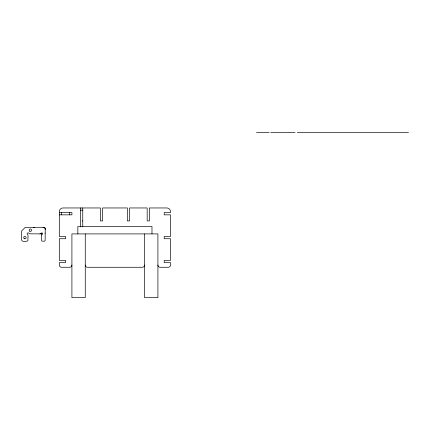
<?xml version="1.0" encoding="UTF-8"?>
<svg xmlns="http://www.w3.org/2000/svg" width="430" height="430" viewBox="0 0 430 430"><rect width="100%" height="100%" fill="white"/><g stroke="black" fill="none" stroke-linecap="round" stroke-linejoin="round"><path stroke-width="0.64" d="M40.898 233.393L40.974 233.318A0.801 0.801 0 0 1 42.086 233.339A0.801 0.801 0 0 1 42.108 234.447L41.866 234.667A1.032 1.032 0 0 0 41.624 234.974L41.71 240.886A0.71 0.71 0 0 0 41.887 241.063L44.279 241.246L45.15 240.633L45.209 228.862M41.903 234.635L41.936 234.603A1.328 1.328 0 0 0 41.613 234.968M39.995 233.899L40.753 233.554A1.145 1.107 -4.4 0 1 40.114 233.909L39.834 233.904M256.527 132.338L269.121 132.338M270.61 132.338L295.061 132.338M297.291 132.338L408.5 132.338M80.528 210.179L82.754 210.179M59.308 212.619L71.912 212.619L71.912 214.839L59.308 214.839M82.334 220.929L82.754 220.929M41.516 233.103L42.446 233.103M44.94 233.103L45.225 233.103M39.469 233.904L29.616 233.807A0.951 0.951 0 0 1 29.326 233.641L28.939 233.194A1.048 1.048 0 0 0 27.429 233.162A1.048 1.048 0 0 0 27.461 234.673L27.504 234.71A4.805 4.805 0 0 0 27.638 234.818L27.816 234.963A1.005 1.005 0 0 1 28.063 235.312L27.88 240.698A1.064 1.064 0 0 1 27.59 240.983C25.547 241.515 21.161 242.262 21.5 239.037L21.554 231.249A1.397 1.397 0 0 1 21.72 230.856L25.069 227.508A1.397 1.397 0 0 1 25.461 227.346L43.392 227.293M43 227.287L43.709 227.303M43.548 227.298L44.629 227.561L45.134 228.33M43.946 227.33L44.806 227.706L45.204 228.798M45.145 228.362L45.225 229.512M151.983 233.904L151.983 226.492L77.846 226.492L77.846 233.904M144.571 233.904L144.571 297.662L157.912 297.662L157.912 233.904L71.912 233.904L71.912 297.662L85.258 297.662L85.258 233.904M82.754 207.959L82.754 226.922M80.528 207.959L80.528 226.922M69.692 212.619L69.692 214.839M61.533 212.619L61.533 214.839M34.47 227.287L34.47 227.701M33.427 227.287L33.427 227.701M41.038 233.447A0.855 0.468 -35.6 0 1 41.463 233.264M43.79 227.524A3.365 1.951 28.2 0 1 44.01 227.556M157.912 265.041A2.225 2.225 0 0 0 160.137 267.267L168.291 267.267A2.225 2.225 0 0 0 170.517 265.041L170.517 262.606L164.217 262.606L164.217 260.381L170.517 260.381L170.517 238.725L164.217 238.725L164.217 236.5L170.517 236.5L170.517 214.839L164.217 214.839L164.217 212.619L170.517 212.619L170.517 211.662A3.709 3.709 0 0 0 166.808 207.959L149.398 207.959L149.398 220.929L147.173 220.929L147.173 207.959L129.564 207.959L129.564 220.929L127.339 220.929L127.339 207.959L102.587 207.959L102.587 220.929L100.367 220.929L100.367 207.959L63.016 207.959A3.709 3.709 0 0 0 59.308 211.662L59.308 236.5L65.613 236.5L65.613 238.725L59.308 238.725L59.308 260.381L65.613 260.381L65.613 262.606L59.308 262.606L59.308 265.041A2.225 2.225 0 0 0 61.533 267.267L69.692 267.267A2.225 2.225 0 0 0 71.912 265.041M144.571 265.041A2.225 2.225 0 0 1 142.346 267.267L87.483 267.267A2.225 2.225 0 0 1 85.258 265.041M29.794 231.243A1.204 1.204 0 0 0 31.6 230.2A1.204 1.204 0 0 0 29.794 229.152A1.204 1.204 0 0 0 29.794 231.243M24.306 238.655A1.204 1.204 0 0 0 26.112 237.613A1.204 1.204 0 0 0 24.306 236.57A1.204 1.204 0 0 0 24.306 238.655"/></g></svg>
